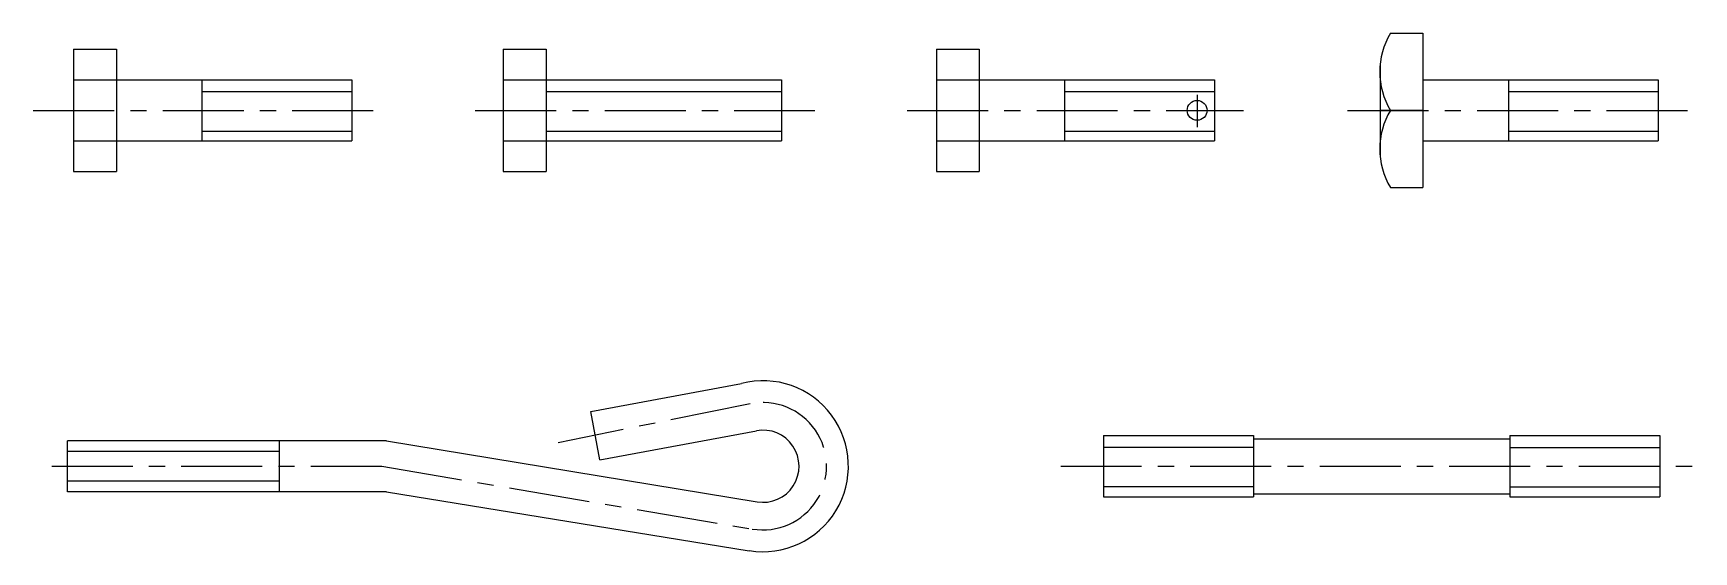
# Model space of a CAD drawing. Header units: millimetres. Extents: x 54 to 380, y 139 to 241.
import ezdxf

# ---------------------------------------------------------------- set-up
doc = ezdxf.new("R2010")
doc.units = ezdxf.units.MM
doc.header["$LTSCALE"] = 0.5
doc.linetypes.add('CENTER', pattern=[50.8, 31.75, -6.35, 6.35, -6.35])
for name, color, linetype in [('点画线', 1, 'CENTER'), ('粗实线', 7, 'Continuous'), ('细实线', 5, 'Continuous')]:
    doc.layers.add(name, color=color, linetype=linetype)

msp = doc.modelspace()

# ---------------------------------------------------------------- linework, layer by layer
at = {"layer": '点画线'}
for p, q in [((282.63, 228.51), (282.63, 222.14)), ((54.38, 225.46), (122.38, 225.46)), ((141.06, 225.46), (207.64, 225.46)), ((225.77, 225.46), (291.7, 225.46)), ((312.14, 225.46), (380.04, 225.46)), ((194.99, 167.94), (157.33, 160.32)), ((58.02, 155.71), (122.74, 155.71)), ((122.74, 155.71), (195.41, 143.4)), ((255.88, 155.71), (379.74, 155.71))]:
    msp.add_line(p, q, dxfattribs=at)
msp.add_arc((197.49, 155.71), 12.48, 260.3855, 101.5738, dxfattribs=at)
at = {"layer": '粗实线'}
for p, q in [((320.54, 240.58), (326.93, 240.58)), ((326.93, 240.58), (326.93, 210.34)), ((62.31, 237.46), (70.71, 237.46)), ((62.31, 237.46), (62.31, 213.46)), ((70.71, 237.46), (70.71, 213.46)), ((146.56, 237.46), (146.56, 213.46)), ((146.56, 237.46), (154.96, 237.46)), ((154.96, 237.46), (154.96, 213.46)), ((231.51, 237.46), (231.51, 213.46)), ((231.51, 237.46), (239.91, 237.46)), ((239.91, 237.46), (239.91, 213.46)), ((318.53, 234.6), (318.53, 216.31)), ((62.31, 231.46), (116.85, 231.46)), ((87.45, 231.46), (87.45, 219.46)), ((116.85, 231.46), (116.85, 219.46)), ((146.56, 231.46), (201.1, 231.46)), ((201.1, 231.46), (201.1, 219.46)), ((231.51, 231.46), (286.04, 231.46)), ((256.65, 231.46), (256.65, 219.46)), ((286.04, 231.46), (286.04, 219.46)), ((326.93, 231.46), (373.06, 231.46)), ((343.67, 231.46), (343.67, 219.46)), ((373.06, 231.46), (373.06, 219.46)), ((326.93, 225.46), (318.53, 225.46)), ((62.31, 219.46), (116.85, 219.46)), ((146.56, 219.46), (201.1, 219.46)), ((231.51, 219.46), (286.04, 219.46)), ((326.93, 219.46), (373.06, 219.46)), ((62.31, 213.46), (70.71, 213.46)), ((146.56, 213.46), (154.96, 213.46)), ((231.51, 213.46), (239.91, 213.46)), ((320.54, 210.34), (326.93, 210.34)), ((163.75, 166.47), (193.31, 171.94)), ((165.51, 156.97), (163.75, 166.47)), ((123.63, 160.71), (61.08, 160.71)), ((61.08, 150.71), (61.08, 160.71)), ((102.68, 150.71), (102.68, 160.71)), ((123.63, 160.71), (196.34, 148.74)), ((165.51, 156.97), (196.21, 162.66)), ((264.28, 161.71), (264.28, 149.71)), ((264.28, 161.71), (293.68, 161.71)), ((293.68, 161.71), (293.68, 149.71)), ((293.68, 161.11), (343.96, 161.11)), ((343.96, 161.71), (373.35, 161.71)), ((343.96, 161.71), (343.96, 149.71)), ((373.35, 161.71), (373.35, 149.71)), ((123.63, 150.71), (61.08, 150.71)), ((123.63, 150.71), (194.81, 139.16)), ((293.68, 150.31), (343.96, 150.31)), ((264.28, 149.71), (293.68, 149.71)), ((343.96, 149.71), (373.35, 149.71))]:
    msp.add_line(p, q, dxfattribs=at)
msp.add_circle((282.63, 225.46), 1.95, dxfattribs=at)
for centre, radius, start, end in [((333.1, 233.02), 14.66, 148.9448, 211.0552), ((333.1, 217.9), 14.66, 148.9448, 211.0552), ((197.49, 155.71), 16.76, 260.7837, 104.4442), ((197.49, 155.71), 7.07, 260.6501, 100.489)]:
    msp.add_arc(centre, radius, start, end, dxfattribs=at)
at = {"layer": '细实线'}
for p, q in [((87.45, 229.16), (116.85, 229.16)), ((154.96, 229.16), (201.1, 229.16)), ((256.65, 229.16), (286.04, 229.16)), ((343.67, 229.16), (373.06, 229.16)), ((87.45, 221.39), (116.85, 221.39)), ((154.96, 221.39), (201.1, 221.39)), ((256.65, 221.39), (286.04, 221.39)), ((343.67, 221.39), (373.06, 221.39)), ((102.68, 158.61), (61.08, 158.61)), ((293.68, 159.41), (264.28, 159.41)), ((343.96, 159.41), (373.35, 159.41)), ((102.68, 152.79), (61.08, 152.79)), ((293.68, 151.64), (264.28, 151.64)), ((343.96, 151.64), (373.35, 151.64))]:
    msp.add_line(p, q, dxfattribs=at)

doc.saveas('drawing.dxf')
